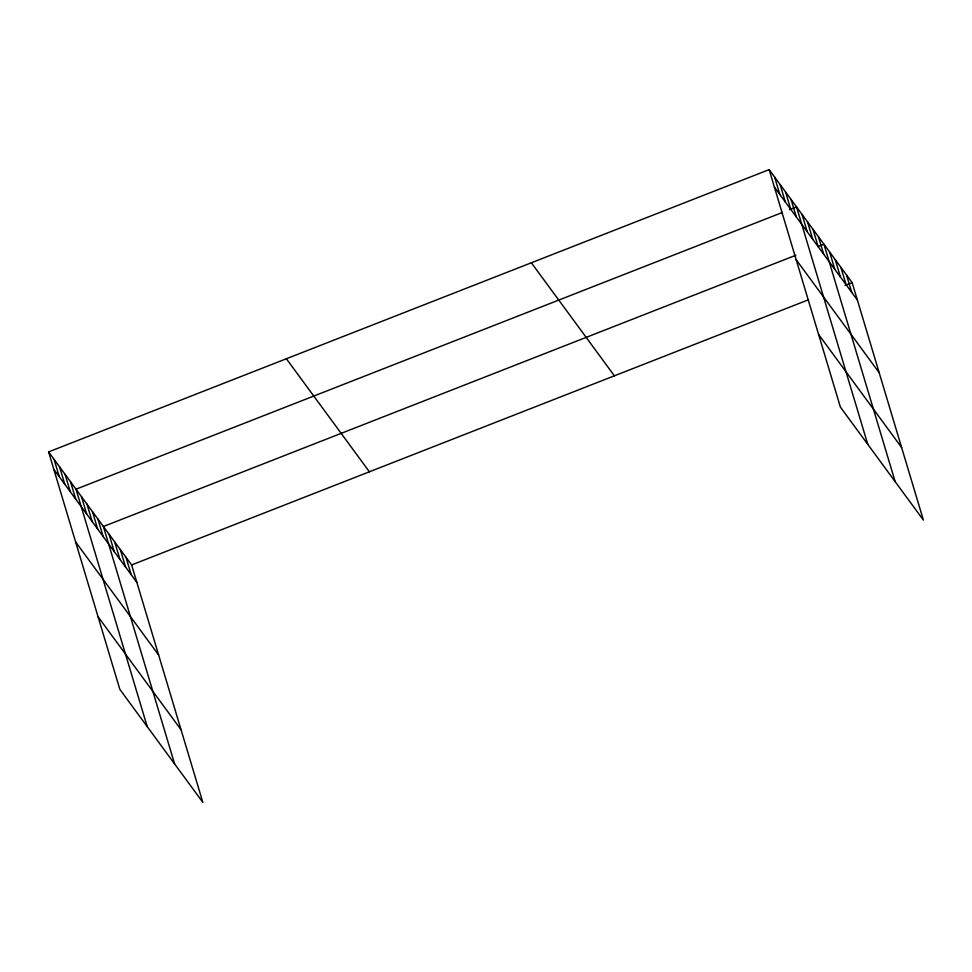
<?xml version="1.0" encoding="UTF-8"?>
<svg xmlns="http://www.w3.org/2000/svg" width="972" height="972" viewBox="0 0 972 972"><rect width="100%" height="100%" fill="white"/><g stroke="black" fill="none" stroke-linecap="round" stroke-linejoin="round"><path stroke-width="1.46" d="M48.6 451.895L131.621 564.939L202.844 802.374L119.835 689.33L48.6 451.895L769.156 169.626L852.165 282.67L923.4 520.105L840.379 407.061L769.156 169.626M782.472 212.443L75.998 489.208L147.234 726.643M789.507 209.685L796.542 206.927L867.777 444.362M795.801 255.259L103.397 526.508L174.62 763.943M818.315 246.438L823.94 244.227L895.176 481.662M131.621 564.939L808.546 299.753M845.13 285.428L852.165 282.67M774.38 187.074L857.401 300.117M796.165 259.67L879.186 372.713M818.606 334.465L901.615 447.509M531.368 262.78L614.389 375.812M286.375 358.753L369.396 471.785M53.837 469.342L136.845 582.386M75.609 541.939L158.63 654.982M98.051 616.734L181.071 729.778M846.527 274.979L851.751 292.426M840.877 267.288L846.114 284.735M835.227 259.609L840.464 277.056M829.59 251.918L834.814 269.365M818.46 236.767L823.697 254.214M812.981 229.307L818.217 246.754M807.501 221.847L812.738 239.294M802.022 214.387L807.258 231.834M791.062 199.467L796.299 216.914M785.583 192.006L790.819 209.454M780.103 184.546L785.34 201.994M774.623 177.086L779.86 194.534M125.971 557.26L131.208 574.707M120.321 549.569L125.558 567.016M114.684 541.878L119.921 559.325M109.034 534.199L114.271 551.646M97.917 519.048L103.141 536.495M92.437 511.588L97.662 529.035M86.958 504.128L92.182 521.575M81.478 496.668L86.715 514.115M70.519 481.748L75.755 499.195M65.039 474.275L70.276 491.735M59.559 466.815L64.796 484.263M54.08 459.355L59.316 476.802"/></g></svg>
